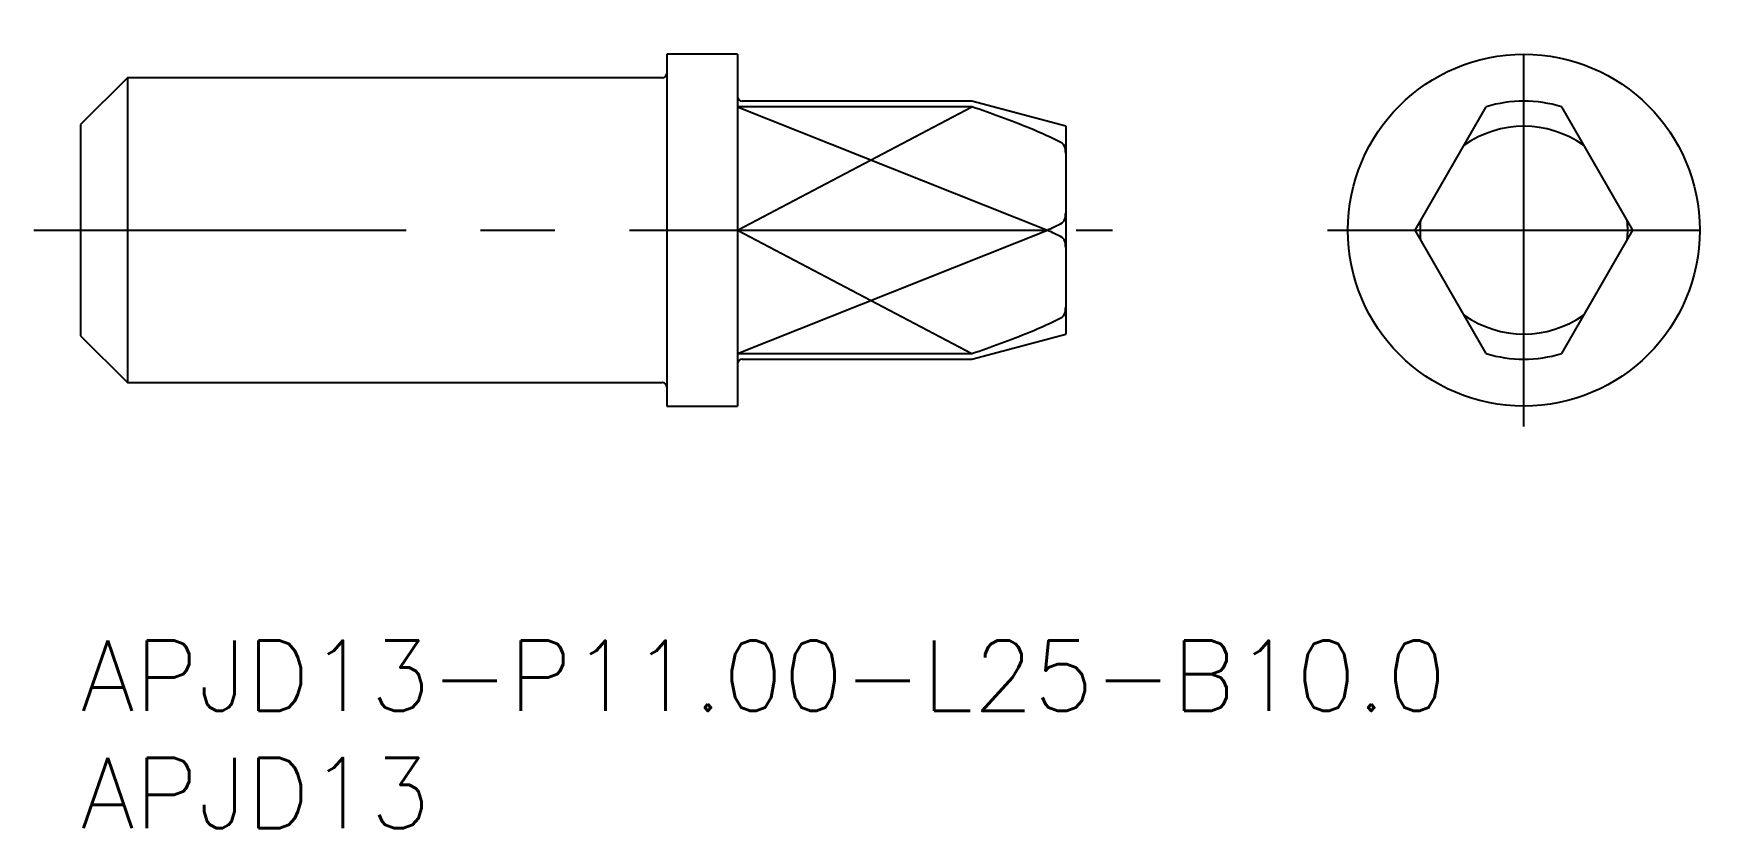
# Model space of a CAD drawing. Extents: x -2 to 69.9, y -8 to 25.9.
import ezdxf

# ---------------------------------------------------------------- set-up
doc = ezdxf.new("R2010")
doc.units = 0
doc.header["$LTSCALE"] = 0.5
doc.linetypes.add('CENTER', pattern=[50.8, 31.75, -6.35, 6.35, -6.35])
for name, color, linetype in [('MSM_CENTER', 1, 'CENTER'), ('MSM_CONTINUOUS', 7, 'CONTINUOUS'), ('MSM_NARROW', 5, 'CONTINUOUS'), ('MSM_PART_NUMBER', 7, 'CONTINUOUS')]:
    doc.layers.add(name, color=color, linetype=linetype)
doc.styles.get("Standard").update_dxf_attribs({"font": 'txt.shx', "height": 3, "bigfont": 'bigfont.shx'})

# ---------------------------------------------------------------- blocks, each defined once
blk = doc.blocks.new('*U3')
at = {"layer": 'MSM_PART_NUMBER'}
blk.add_text('APJD13-P11.00-L25-B10.0', height=3, dxfattribs=at).set_placement((0, -3))
blk = doc.blocks.new('*U4')
at = {"layer": 'MSM_PART_NUMBER'}
blk.add_text('APJD13', height=3, dxfattribs=at).set_placement((0, -8))

msp = doc.modelspace()

# ---------------------------------------------------------------- linework, layer by layer
at = {"layer": 'MSM_CENTER'}
for p, q in [((61.534, 9.125), (61.534, 25.875)), ((-2, 17.5), (44, 17.5)), ((53.159, 17.5), (69.909, 17.5))]:
    msp.add_line(p, q, dxfattribs=at)
at = {"layer": 'MSM_CONTINUOUS'}
for p, q in [((28, 25), (25, 25)), ((25, 25), (25, 10)), ((28, 25), (28, 10)), ((2, 24), (0, 22)), ((24.8, 24), (2, 24)), ((2, 24), (2, 11)), ((38, 22.762), (28, 22.762)), ((38, 23), (28.2, 23)), ((42, 21.928), (38, 23)), ((56.896, 17.5), (59.934, 22.762)), ((63.134, 22.762), (66.172, 17.5)), ((0, 22), (0, 13)), ((42, 21.928), (42, 13.072)), ((28, 17.5), (41.217, 17.5)), ((28, 17.5), (41.217, 17.5)), ((59.934, 12.238), (56.896, 17.5)), ((66.172, 17.5), (63.134, 12.238)), ((0, 13), (2, 11)), ((38, 12), (42, 13.072)), ((28, 12.238), (38, 12.238)), ((28.2, 12), (38, 12)), ((2, 11), (24.8, 11)), ((25, 10), (28, 10))]:
    msp.add_line(p, q, dxfattribs=at)
msp.add_circle((61.534, 17.5), 7.5, dxfattribs=at)
for centre, radius, start, end in [((24.8, 24.2), 0.2, 270, 0), ((28.2, 23.2), 0.2, 180, 270), ((18.983, -32.194), 58.153, 68.32554, 70.91245), ((61.534, 17.5), 5.5, 73.08761, 106.91239), ((34.449, 7.062), 15.961, 62.36767, 67.87272), ((61.534, 17.5), 4.428, 54.89601, 125.10399), ((41.609, 20.911), 0.379, 2.56281, 50.23471), ((41.124, 20.784), 0.876, 359.40899, 9.46461), ((41.101, 18.24), 0.899, 340.40062, 0.13314), ((35.463, 29.942), 13.708, 294.81819, 297.77935), ((35.463, 5.058), 13.708, 62.22065, 65.18181), ((41.731, 18.007), 0.228, 302.0793, 342.36228), ((61.534, 17.5), 4.428, 174.89601, 185.10399), ((61.534, 17.5), 4.428, 354.89601, 5.10399), ((41.731, 16.993), 0.228, 17.63772, 57.9207), ((41.101, 16.76), 0.899, 359.86686, 19.59938), ((34.449, 27.938), 15.961, 292.12728, 297.63233), ((41.609, 14.089), 0.379, 309.76529, 357.43719), ((41.124, 14.216), 0.876, 350.53539, 0.59101), ((61.534, 17.5), 4.428, 234.89601, 305.10399), ((18.983, 67.194), 58.153, 289.08755, 291.67446), ((61.534, 17.5), 5.5, 253.08761, 286.91239), ((28.2, 11.8), 0.2, 90, 180), ((24.8, 10.8), 0.2, 0, 90)]:
    msp.add_arc(centre, radius, start, end, dxfattribs=at)
at = {"layer": 'MSM_NARROW'}
for p, q in [((28, 17.5), (38, 22.762)), ((28, 22.762), (41.217, 17.5)), ((28, 17.5), (38, 12.238)), ((28, 12.238), (41.217, 17.5))]:
    msp.add_line(p, q, dxfattribs=at)

# ---------------------------------------------------------------- block references
at = {"layer": 'MSM_CONTINUOUS'}
for name in ['*U3', '*U4']:
    msp.add_blockref(name, (0, 0), dxfattribs=at)

doc.saveas('drawing.dxf')
